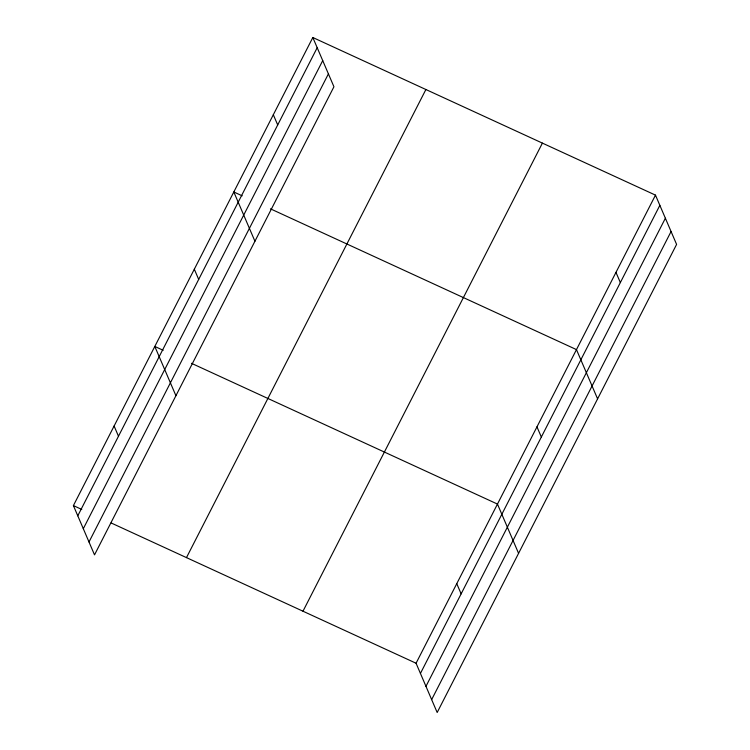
<?xml version="1.0" encoding="UTF-8"?>
<svg xmlns="http://www.w3.org/2000/svg" width="750" height="750" viewBox="0 0 750 750"><rect width="100%" height="100%" fill="white"/><g stroke="black" fill="none" stroke-linecap="round" stroke-linejoin="round"><path stroke-width="1.12" d="M312.825 37.5L333.938 86.766L94.519 554.869L73.406 505.594L312.825 37.5L655.481 195.131L676.594 244.406L437.175 712.5L416.062 663.234L111.094 522.938M77.784 515.803L317.203 47.709M83.306 528.694L322.725 60.6M88.997 541.978L328.416 73.875M186.478 557.616L425.897 89.522M302.981 611.213L542.4 143.119M416.062 663.234L655.481 195.131M420.431 673.444L659.85 205.341M425.963 686.334L665.381 218.231M431.653 699.609L671.072 231.516M242.194 195.825L233.812 191.972L254.934 241.237M270.459 208.828L576.469 349.603L597.591 398.878M163.181 350.297L154.809 346.444L175.922 395.709M191.456 363.3L497.466 504.075L518.578 553.35M73.406 505.594L81.778 509.447M615.975 272.372L620.353 282.581M536.962 426.844L541.341 437.053M273.319 114.731L277.697 124.941M456.759 583.659L461.137 593.859M194.316 269.203L198.684 279.413M114.103 426.019L118.481 436.228"/></g></svg>
